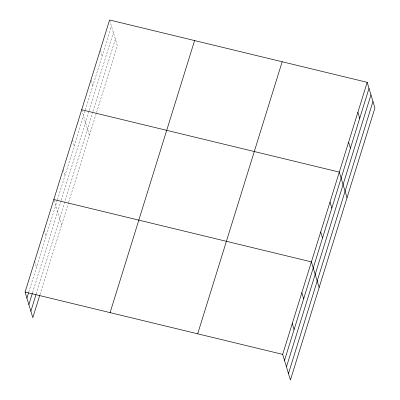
<?xml version="1.0" encoding="UTF-8"?>
<svg xmlns="http://www.w3.org/2000/svg" width="400" height="400" viewBox="0 0 400 400"><rect width="100%" height="100%" fill="white"/><g stroke="black" fill="none" stroke-linecap="round" stroke-linejoin="round"><path stroke-width="0.3" stroke-dasharray="2 1.5" d="M28.75 292.18L57.28 200.33M57.465 199.745L85.165 110.555M85.35 109.965L111.41 26.055M32.545 292.71L61.05 200.92M61.235 200.335L88.935 111.14M89.12 110.555L113.36 32.515M36.21 294.025L92.77 111.925M92.95 111.34L115.37 39.165M40 294.55L68.475 202.88M68.655 202.295L96.36 113.105M96.54 112.515L117.32 45.625L109.75 20.55M100.455 50.475L102.115 55.985M91.16 80.4L92.82 85.91M81.695 109.775L89.435 135.4M72.57 140.255L74.23 145.76M63.105 169.63L64.935 175.685M53.98 200.105L61.545 225.18M44.235 230.385L46.065 236.445M34.66 261.22L36.485 267.275"/><path stroke-width="0.6" d="M39.815 295.145L32.815 317.675L25.08 292.055L109.58 20L367.185 82.325L374.92 107.945L290.42 380L282.68 354.375L367.185 82.325M26.91 298.11L28.57 292.775M28.86 304.565L32.36 293.3M30.87 311.22L36.025 294.615M110.09 312.62L194.59 40.565M197.675 333.81L282.175 61.755M284.51 360.435L369.01 88.38M286.46 366.89L370.96 94.84M288.47 373.545L372.97 101.49M81.695 109.775L339.3 172.1L347.035 197.725M53.81 199.555L311.41 261.88L319.15 287.5M25.08 292.055L282.68 354.375M357.89 112.25L359.715 118.305M348.595 142.175L350.42 148.235M330.005 202.03L331.83 208.085M320.71 231.955L322.535 238.01M301.835 292.71L303.665 298.77M292.26 323.545L294.09 329.6"/></g></svg>
